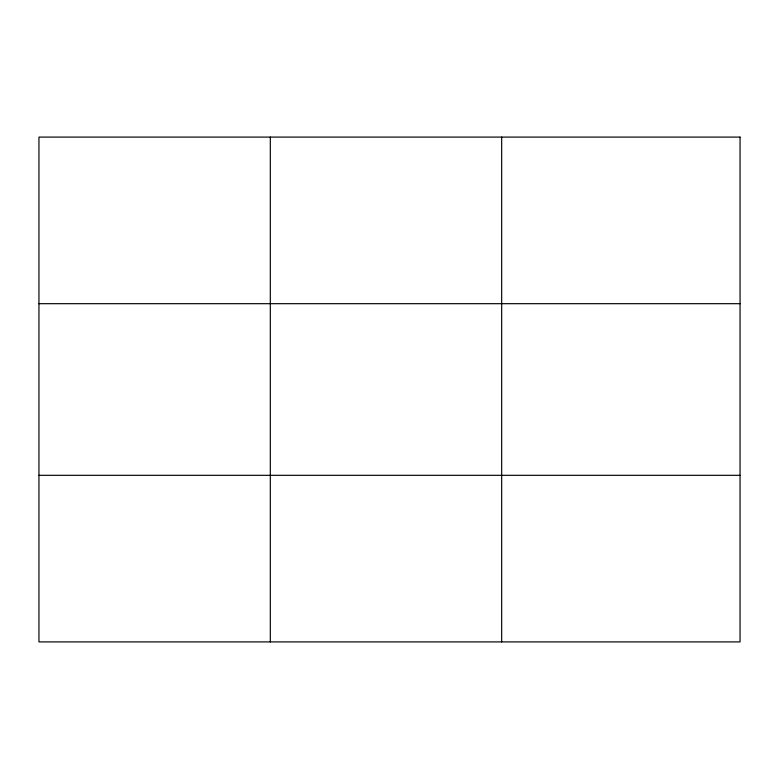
<?xml version="1.0" encoding="UTF-8"?>
<svg xmlns="http://www.w3.org/2000/svg" width="779" height="779" viewBox="0 0 779 779"><rect width="100%" height="100%" fill="white"/><g stroke="black" fill="none" stroke-linecap="round" stroke-linejoin="round"><path stroke-width="1.17" d="M270.313 137.094L270.313 641.906M501.676 137.094L501.676 641.906M38.95 303.683L740.05 303.683M38.95 475.317L740.05 475.317M740.05 137.094L740.05 641.906L38.95 641.906L38.95 137.094L740.05 137.094"/></g></svg>
